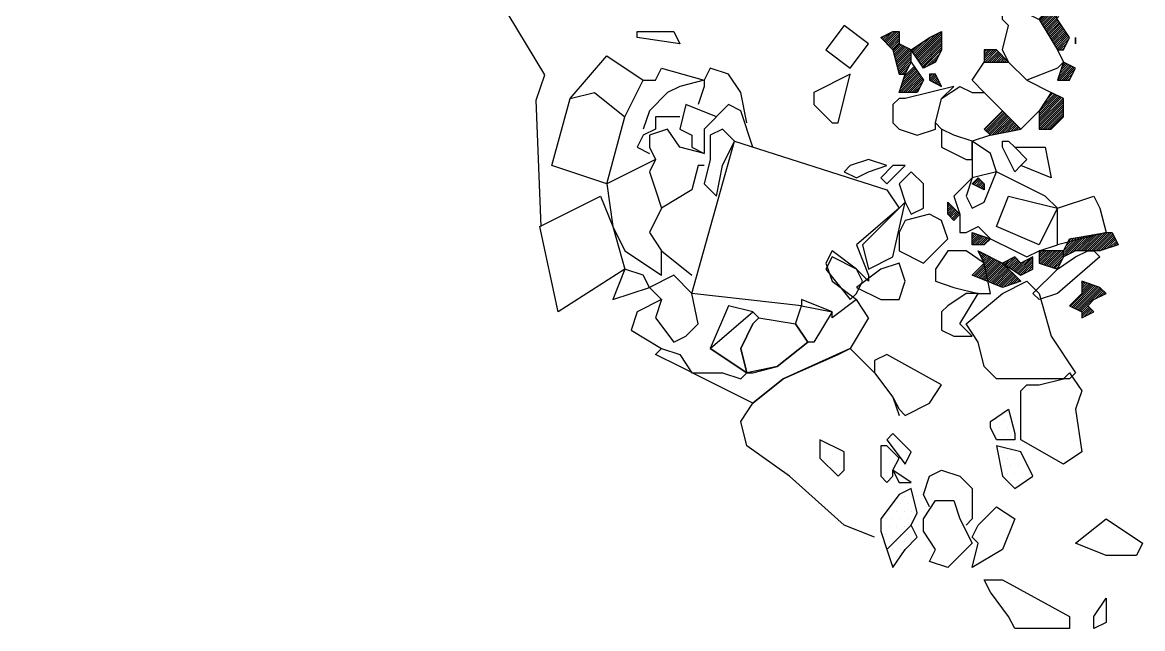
# Model space of a CAD drawing. Header units: metres. Extents: x 0.02 to 2.11, y -20.73 to -16.59.
# Drawn here: x 0.27 to 2.11, y -20.73 to -19.735 of the extents above; entities that cross this region are included whole.
import ezdxf

# ---------------------------------------------------------------- set-up
doc = ezdxf.new("R2010")
doc.units = ezdxf.units.M
doc.header["$LTSCALE"] = 25
doc.header["$MEASUREMENT"] = 0
doc.layers.get('0').update_dxf_attribs({"linetype": 'CONTINUOUS'})
for name, color, linetype in [('BEFUND', 1, 'CONTINUOUS'), ('KNOCHEN', 2, 'CONTINUOUS'), ('KNOCHENSCHRAFF', 2, 'CONTINUOUS'), ('STEINE', 4, 'CONTINUOUS'), ('STEINESCHRAFF', 4, 'CONTINUOUS')]:
    doc.layers.add(name, color=color, linetype=linetype)

# ---------------------------------------------------------------- blocks, each defined once
blk = doc.blocks.new('*X0')
at = {"color": 0}
for p, q in [((168.15, -1976.15), (168.6, -1975.7)), ((168.33, -1976.33), (169.31, -1975.35)), ((168.5, -1976.5), (170.01, -1975)), ((168.68, -1976.68), (170.36, -1975)), ((168.86, -1976.86), (170.72, -1975)), ((169.03, -1977.03), (171, -1975.07)), ((169.21, -1977.21), (171, -1975.42)), ((173.57, -1978.86), (176.87, -1975.57)), ((173.71, -1979.07), (177.57, -1975.21)), ((173.86, -1979.28), (178, -1975.14)), ((174, -1979.5), (178, -1975.49)), ((169.39, -1977.39), (171, -1975.78)), ((169.56, -1977.56), (171, -1976.13)), ((169.74, -1977.74), (171, -1976.48)), ((169.92, -1977.92), (171, -1976.84)), ((170.04, -1978.15), (171.13, -1977.06)), ((170.11, -1978.44), (171.36, -1977.18)), ((170.18, -1978.72), (171.6, -1977.3)), ((170.25, -1979), (171.83, -1977.42)), ((170.32, -1979.28), (172.07, -1977.53)), ((173.15, -1978.22), (174.12, -1977.26)), ((173.29, -1978.44), (175.18, -1976.55)), ((173.43, -1978.65), (176.16, -1975.92)), ((174.14, -1979.71), (178, -1975.85)), ((174.28, -1979.92), (178, -1976.2)), ((174.42, -1980.13), (178, -1976.55)), ((174.56, -1980.34), (178, -1976.91)), ((174.7, -1980.56), (178, -1977.26)), ((170.39, -1979.57), (172.31, -1977.65)), ((170.46, -1979.85), (172.54, -1977.77)), ((170.53, -1980.13), (172.78, -1977.89)), ((170.6, -1980.42), (173, -1978.02)), ((170.67, -1980.7), (173, -1978.37)), ((170.75, -1980.98), (173, -1978.73)), ((170.82, -1981.26), (173, -1979.08)), ((173.01, -1978.01), (173.06, -1977.96)), ((174.85, -1980.77), (178, -1977.62)), ((174.99, -1980.98), (178, -1977.97)), ((175.64, -1980.68), (177.68, -1978.64)), ((176.35, -1980.32), (177.32, -1979.35)), ((185, -1979.81), (186.81, -1978)), ((185, -1979.45), (186.45, -1978)), ((185, -1979.1), (186.1, -1978)), ((185, -1978.75), (185.75, -1978)), ((185, -1978.39), (185.39, -1978)), ((185, -1978.04), (185.04, -1978)), ((185.16, -1980), (187.08, -1978.08)), ((185.51, -1980), (187.26, -1978.26)), ((185.87, -1980), (187.43, -1978.43)), ((186.22, -1980), (187.61, -1978.61)), ((186.58, -1980), (187.79, -1978.79)), ((186.93, -1980), (187.96, -1978.96)), ((187.28, -1980), (188.14, -1979.14)), ((187.64, -1980), (188.32, -1979.32)), ((170.89, -1981.55), (173, -1979.43)), ((170.96, -1981.83), (173, -1979.79)), ((171.14, -1982), (172.86, -1980.28)), ((171.49, -1982), (172.51, -1980.99)), ((171.55, -1983.36), (173.76, -1981.14)), ((171.72, -1982.83), (173.62, -1980.93)), ((171.9, -1982.3), (173.48, -1980.72)), ((187.99, -1980), (188.49, -1979.49)), ((188.34, -1980), (188.67, -1979.67)), ((188.7, -1980), (188.85, -1979.85)), ((197.01, -1983), (199.34, -1980.67)), ((197.17, -1982.48), (199.1, -1980.55)), ((197.35, -1981.95), (198.87, -1980.43)), ((197.36, -1983), (199.58, -1980.79)), ((197.53, -1981.42), (198.63, -1980.32)), ((197.7, -1980.89), (198.4, -1980.2)), ((197.72, -1983), (199.81, -1980.91)), ((197.88, -1980.36), (198.16, -1980.08)), ((198.07, -1983), (199.93, -1981.14)), ((171.02, -1984.95), (174.19, -1981.78)), ((171.19, -1984.42), (174.05, -1981.57)), ((171.32, -1985), (174.33, -1981.99)), ((171.37, -1983.89), (173.9, -1981.36)), ((171.68, -1985), (174.47, -1982.21)), ((171.85, -1982), (172.15, -1981.69)), ((172.03, -1985), (174.61, -1982.42)), ((172.38, -1985), (174.75, -1982.63)), ((172.74, -1985), (174.89, -1982.84)), ((176, -1982.8), (176.8, -1982)), ((176, -1982.44), (176.44, -1982)), ((176, -1982.09), (176.09, -1982)), ((176.1, -1983.05), (177.05, -1982.1)), ((176.34, -1983.17), (177.17, -1982.34)), ((176.57, -1983.29), (177.29, -1982.57)), ((176.81, -1983.4), (177.4, -1982.81)), ((177.04, -1983.52), (177.52, -1983.04)), ((198.42, -1983), (199.58, -1981.85)), ((198.78, -1983), (199.22, -1982.56)), ((173.09, -1985), (174.91, -1983.18)), ((173.44, -1985), (174.56, -1983.89)), ((173.8, -1985), (174.2, -1984.59)), ((177.28, -1983.64), (177.64, -1983.28)), ((177.51, -1983.76), (177.76, -1983.51)), ((177.75, -1983.88), (177.88, -1983.75)), ((177.99, -1983.99), (177.99, -1983.99)), ((194, -1988.13), (196.75, -1985.38)), ((194, -1988.49), (196.99, -1985.5)), ((194, -1988.84), (197.23, -1985.61)), ((194, -1989.19), (197.46, -1985.73)), ((194, -1989.55), (197.7, -1985.85)), ((194, -1989.9), (197.93, -1985.97)), ((194, -1990.25), (198, -1986.25)), ((194, -1990.61), (198, -1986.61)), ((194.44, -1987.33), (196.52, -1985.26)), ((195.15, -1986.27), (196.28, -1985.14)), ((195.86, -1985.21), (196.05, -1985.02)), ((185.06, -1991.06), (188.06, -1988.06)), ((185.24, -1991.24), (188.24, -1988.24)), ((185.41, -1991.41), (188.41, -1988.41)), ((194, -1990.96), (198, -1986.96)), ((194.31, -1991), (198, -1987.31)), ((194.67, -1991), (198, -1987.67)), ((195.02, -1991), (198, -1988.02)), ((195.37, -1991), (198, -1988.37)), ((185.59, -1991.59), (188.59, -1988.59)), ((185.77, -1991.77), (188.77, -1988.77)), ((185.94, -1991.94), (188.94, -1988.94)), ((186.3, -1991.94), (189.12, -1989.12)), ((186.74, -1991.85), (189.3, -1989.3)), ((187.19, -1991.76), (189.47, -1989.47)), ((187.63, -1991.67), (189.65, -1989.65)), ((188.07, -1991.59), (189.83, -1989.83)), ((188.51, -1991.5), (190.01, -1990.01)), ((188.95, -1991.41), (190.18, -1990.18)), ((189.4, -1991.32), (190.36, -1990.36)), ((195.73, -1991), (198, -1988.73)), ((189.84, -1991.23), (190.54, -1990.54)), ((190.28, -1991.14), (190.71, -1990.71)), ((190.72, -1991.06), (190.89, -1990.89)), ((183.13, -2000.06), (184.1, -1999.1)), ((183.36, -2000.18), (184.27, -1999.27)), ((183.6, -2000.3), (184.45, -1999.45)), ((183.84, -2000.42), (184.63, -1999.63)), ((184.07, -2000.54), (184.8, -1999.8)), ((184.31, -2000.65), (184.98, -1999.98)), ((184.54, -2000.77), (185, -2000.31)), ((184.78, -2000.89), (185, -2000.67)), ((179, -2003.13), (179.07, -2003.07)), ((179, -2003.49), (179.24, -2003.24)), ((179, -2003.84), (179.42, -2003.42)), ((179, -2004.19), (179.6, -2003.6)), ((179, -2004.55), (179.77, -2003.77)), ((179, -2004.9), (179.95, -2003.95)), ((179.13, -2005.13), (180.13, -2004.13)), ((179.3, -2005.3), (180.3, -2004.3)), ((179.48, -2005.48), (180.48, -2004.48)), ((179.66, -2005.66), (180.66, -2004.66)), ((179.83, -2005.83), (180.83, -2004.83)), ((183, -2008.32), (183.24, -2008.08)), ((183, -2008.68), (183.51, -2008.17)), ((183, -2009.03), (183.77, -2008.26)), ((183, -2009.38), (184.04, -2008.35)), ((183, -2009.74), (184.3, -2008.43)), ((183.09, -2010), (184.57, -2008.52)), ((183.45, -2010), (184.83, -2008.61)), ((183.8, -2010), (185.1, -2008.7)), ((184.15, -2010), (185.36, -2008.79)), ((195.5, -2013.5), (200.2, -2008.8)), ((195.77, -2013.59), (200.63, -2008.73)), ((196.03, -2013.68), (201.05, -2008.66)), ((198.12, -2011.94), (201.47, -2008.59)), ((198.83, -2011.58), (201.9, -2008.52)), ((199.54, -2011.23), (202.32, -2008.45)), ((200.12, -2011), (202.75, -2008.38)), ((200.48, -2011), (203.17, -2008.3)), ((200.83, -2011), (203.6, -2008.23)), ((201.18, -2011), (204.02, -2008.16)), ((201.54, -2011), (204.44, -2008.09)), ((201.89, -2011), (204.87, -2008.02)), ((202.24, -2011), (205.24, -2008)), ((202.6, -2011), (205.6, -2008)), ((202.95, -2011), (205.95, -2008)), ((203.3, -2011), (206.1, -2008.2)), ((203.66, -2011), (206.22, -2008.44)), ((204.02, -2010.99), (206.34, -2008.67)), ((184.51, -2010), (185.63, -2008.88)), ((184.86, -2010), (185.89, -2008.96)), ((198.35, -2010.3), (199.78, -2008.87)), ((198.71, -2009.59), (199.35, -2008.94)), ((204.55, -2010.82), (206.46, -2008.91)), ((205.08, -2010.64), (206.57, -2009.15)), ((205.61, -2010.46), (206.69, -2009.38)), ((206.14, -2010.29), (206.81, -2009.62)), ((206.67, -2010.11), (206.93, -2009.85)), ((183.03, -2015.01), (186.03, -2012.01)), ((183.28, -2015.11), (186.26, -2012.13)), ((183.53, -2015.21), (186.5, -2012.25)), ((183.79, -2015.31), (186.73, -2012.37)), ((184.04, -2015.42), (186.97, -2012.49)), ((184.07, -2011.14), (184.14, -2011.07)), ((184.19, -2011.38), (184.38, -2011.19)), ((184.31, -2011.61), (184.61, -2011.31)), ((184.42, -2011.85), (184.85, -2011.42)), ((184.54, -2012.08), (185.08, -2011.54)), ((184.66, -2012.32), (185.32, -2011.66)), ((184.78, -2012.56), (185.56, -2011.78)), ((184.9, -2012.79), (185.79, -2011.9)), ((188.35, -2013.23), (189.15, -2012.42)), ((188.56, -2013.37), (189.86, -2012.07)), ((188.77, -2013.51), (190.14, -2012.14)), ((188.98, -2013.66), (190.32, -2012.32)), ((189.19, -2013.8), (190.5, -2012.5)), ((190.26, -2014.5), (192.52, -2012.24)), ((190.47, -2014.64), (193, -2012.11)), ((190.68, -2014.79), (193, -2012.47)), ((194, -2011.11), (194.11, -2011)), ((194, -2011.47), (194.47, -2011)), ((194, -2011.82), (194.82, -2011)), ((194, -2012.17), (195.17, -2011)), ((194, -2012.53), (195.53, -2011)), ((194, -2012.88), (195.88, -2011)), ((194.18, -2013.06), (196.23, -2011)), ((194.44, -2013.15), (196.59, -2011)), ((194.71, -2013.24), (196.94, -2011)), ((194.97, -2013.32), (197.29, -2011)), ((195.24, -2013.41), (197.65, -2011)), ((196.3, -2013.77), (197.94, -2012.12)), ((184.29, -2015.52), (187.21, -2012.6)), ((184.54, -2015.62), (187.44, -2012.72)), ((184.8, -2015.72), (187.68, -2012.84)), ((185.05, -2015.82), (187.91, -2012.96)), ((185.3, -2015.92), (188.11, -2013.11)), ((185.55, -2016.02), (188.29, -2013.29)), ((185.81, -2016.12), (188.47, -2013.47)), ((186.06, -2016.22), (188.64, -2013.64)), ((186.31, -2016.33), (188.82, -2013.82)), ((186.57, -2016.43), (189, -2014)), ((186.82, -2016.53), (189.17, -2014.17)), ((188.13, -2013.09), (188.45, -2012.78)), ((189.41, -2013.94), (190.67, -2012.67)), ((189.62, -2014.08), (190.85, -2012.85)), ((189.83, -2014.22), (191.1, -2012.95)), ((190.04, -2014.36), (191.81, -2012.59)), ((190.89, -2014.93), (193, -2012.82)), ((191.35, -2014.83), (193, -2013.17)), ((192.05, -2014.47), (193, -2013.53)), ((192.76, -2014.12), (193, -2013.88)), ((196.56, -2013.85), (197.58, -2012.83)), ((196.83, -2013.94), (197.23, -2013.54)), ((187.07, -2016.63), (189.35, -2014.35)), ((187.32, -2016.73), (189.53, -2014.53)), ((187.58, -2016.83), (189.7, -2014.7)), ((187.83, -2016.93), (189.88, -2014.88)), ((188.17, -2016.94), (190.06, -2015.06)), ((188.7, -2016.77), (190.23, -2015.23)), ((189.23, -2016.59), (190.41, -2015.41)), ((189.76, -2016.41), (190.59, -2015.59)), ((190.29, -2016.24), (190.76, -2015.76)), ((190.82, -2016.06), (190.94, -2015.94)), ((201, -2016.13), (201.1, -2016.03)), ((201, -2016.49), (201.37, -2016.12)), ((199.17, -2020.08), (202.69, -2016.56)), ((199.41, -2020.2), (202.96, -2016.65)), ((199.64, -2020.32), (203.22, -2016.74)), ((199.88, -2020.44), (203.49, -2016.83)), ((200.11, -2020.56), (203.75, -2016.92)), ((200.35, -2020.67), (204.01, -2017.01)), ((200.58, -2020.79), (204.19, -2017.19)), ((200.82, -2020.91), (204.36, -2017.36)), ((201, -2016.84), (201.63, -2016.21)), ((201, -2017.19), (201.9, -2016.3)), ((201, -2017.55), (202.16, -2016.39)), ((201, -2017.9), (202.43, -2016.48)), ((203.17, -2018.92), (204.54, -2017.54)), ((203.87, -2018.56), (204.72, -2017.72)), ((204.58, -2018.21), (204.9, -2017.9)), ((201, -2021.08), (202.04, -2020.04)), ((201, -2021.44), (202.22, -2020.22)), ((201, -2021.79), (202.4, -2020.4)), ((201.29, -2021.86), (202.57, -2020.57)), ((201.99, -2021.5), (202.75, -2020.75)), ((202.7, -2021.15), (202.93, -2020.93))]:
    blk.add_line(p, q, dxfattribs=at)
blk = doc.blocks.new('*X2')
at = {"color": 0}
for p, q in [((197, -1958.26), (197.17, -1958.09)), ((197, -1958.62), (197.41, -1958.21)), ((197, -1958.97), (197.65, -1958.32)), ((197, -1959.32), (197.88, -1958.44)), ((197, -1959.68), (198.12, -1958.56)), ((197, -1960.03), (198.35, -1958.68)), ((197, -1960.38), (198.59, -1958.79)), ((197, -1960.74), (198.82, -1958.91)), ((197, -1961.09), (199, -1959.09)), ((196.14, -1963.72), (199, -1960.86)), ((196.5, -1963.01), (199, -1960.5)), ((196.85, -1962.3), (199, -1960.15)), ((197, -1961.44), (199, -1959.44)), ((197, -1961.8), (199, -1959.8)), ((196.14, -1964.07), (199.21, -1961)), ((196.38, -1964.19), (199.56, -1961)), ((196.61, -1964.31), (199.92, -1961)), ((196.85, -1964.42), (200.18, -1961.09)), ((197.08, -1964.54), (200.42, -1961.21)), ((197.32, -1964.66), (200.65, -1961.33)), ((197.56, -1964.78), (200.89, -1961.44)), ((197.79, -1964.9), (201.12, -1961.56)), ((200.08, -1962.96), (201.36, -1961.68)), ((200.79, -1962.61), (201.6, -1961.8)), ((201.49, -1962.25), (201.83, -1961.92)), ((177.51, -1966.43), (179.3, -1964.65)), ((177.6, -1965.99), (179.06, -1964.53)), ((177.69, -1965.55), (178.83, -1964.41)), ((177.78, -1965.11), (178.59, -1964.3)), ((177.87, -1964.67), (178.36, -1964.18)), ((177.96, -1964.22), (178.12, -1964.06)), ((174.28, -1968.61), (176.56, -1966.33)), ((174.37, -1968.17), (176.73, -1965.8)), ((174.46, -1967.72), (176.91, -1965.27)), ((174.54, -1967.28), (176.83, -1965)), ((174.63, -1966.84), (176.47, -1965)), ((174.72, -1966.4), (176.12, -1965)), ((174.81, -1965.96), (175.77, -1965)), ((174.9, -1965.52), (175.41, -1965)), ((174.99, -1965.07), (175.06, -1965)), ((177.05, -1969.02), (180.53, -1965.53)), ((177.07, -1968.64), (180.36, -1965.36)), ((177.16, -1968.2), (180.18, -1965.18)), ((177.25, -1967.76), (180, -1965)), ((177.28, -1969.14), (180.71, -1965.71)), ((177.34, -1967.32), (179.77, -1964.88)), ((177.42, -1966.88), (179.53, -1964.77)), ((177.52, -1969.26), (180.89, -1965.89)), ((177.75, -1969.38), (181.06, -1966.06)), ((177.99, -1969.49), (181.24, -1966.24)), ((178.22, -1969.61), (181.42, -1966.42)), ((174.01, -1969.93), (176.03, -1967.92)), ((174.1, -1969.49), (176.2, -1967.39)), ((174.19, -1969.05), (176.38, -1966.86)), ((178.46, -1969.73), (181.6, -1966.6)), ((178.7, -1969.85), (181.77, -1966.77)), ((178.93, -1969.97), (181.95, -1966.95)), ((179.5, -1969.75), (181.75, -1967.5)), ((180.01, -1971.01), (184.02, -1967)), ((180.19, -1971.19), (184.37, -1967)), ((180.21, -1969.4), (181.4, -1968.21)), ((180.33, -1970.33), (183.67, -1967)), ((180.36, -1971.36), (184.73, -1967)), ((180.54, -1971.54), (185.08, -1967)), ((180.69, -1969.62), (183.31, -1967)), ((180.72, -1971.72), (185.43, -1967)), ((180.89, -1971.89), (185.79, -1967)), ((181.04, -1968.92), (182.96, -1967)), ((181.4, -1968.21), (182.6, -1967)), ((181.75, -1967.5), (182.25, -1967)), ((183.18, -1969.96), (186.07, -1967.07)), ((183.62, -1969.88), (186.25, -1967.25)), ((184.06, -1969.79), (186.42, -1967.42)), ((184.5, -1969.7), (186.6, -1967.6)), ((184.94, -1969.61), (186.78, -1967.78)), ((185.38, -1969.52), (186.95, -1967.95)), ((185.83, -1969.43), (187.13, -1968.13)), ((186.27, -1969.35), (187.31, -1968.31)), ((180.92, -1969.04), (181.04, -1968.92)), ((186.71, -1969.26), (187.48, -1968.48)), ((187.15, -1969.17), (187.66, -1968.66)), ((187.59, -1969.08), (187.84, -1968.84)), ((194.04, -1972.89), (196.93, -1970)), ((194.11, -1973.18), (197.14, -1970.14)), ((194.21, -1972.36), (196.58, -1970)), ((194.39, -1971.83), (196.22, -1970)), ((194.57, -1971.3), (195.87, -1970)), ((194.74, -1970.77), (195.51, -1970)), ((194.92, -1970.24), (195.16, -1970)), ((194.24, -1973.4), (197.32, -1970.32)), ((194.37, -1973.62), (197.49, -1970.49)), ((194.5, -1973.84), (197.67, -1970.67)), ((194.64, -1974.06), (197.85, -1970.85)), ((194.77, -1974.28), (197.95, -1971.1)), ((194.9, -1974.5), (197.6, -1971.81)), ((195.03, -1974.72), (197.24, -1972.51)), ((195.17, -1974.94), (197.04, -1973.07)), ((195.3, -1975.17), (197.19, -1973.28)), ((195.43, -1975.39), (197.33, -1973.49)), ((195.56, -1975.61), (197.47, -1973.7)), ((195.7, -1975.83), (197.61, -1973.91)), ((195.83, -1976.05), (197.75, -1974.13)), ((195.96, -1976.27), (197.89, -1974.34)), ((196.09, -1976.49), (198.03, -1974.55)), ((196.23, -1976.71), (198.18, -1974.76)), ((196.36, -1976.93), (198.32, -1974.98)), ((196.49, -1977.15), (198.46, -1975.19)), ((196.62, -1977.37), (198.6, -1975.4)), ((196.76, -1977.6), (198.74, -1975.61)), ((196.89, -1977.82), (198.88, -1975.82)), ((197.06, -1978), (198.94, -1976.12)), ((197.41, -1978), (198.59, -1976.83)), ((197.77, -1978), (198.23, -1977.54))]:
    blk.add_line(p, q, dxfattribs=at)
blk = doc.blocks.new('*X14')
at = {"color": 0}
for p, q in [((131.25, -1955), (131.25, -1955)), ((129.375, -1956.25), (129.375, -1956.25)), ((130.625, -1956.25), (130.625, -1956.25)), ((131.875, -1956.25), (131.875, -1956.25)), ((199.375, -1956.25), (199.375, -1956.25)), ((200.625, -1956.25), (200.625, -1956.25)), ((201.875, -1956.25), (201.875, -1956.25)), ((130, -1957.5), (130, -1957.5)), ((197.5, -1957.5), (197.5, -1957.5)), ((198.75, -1957.5), (198.75, -1957.5)), ((200, -1957.5), (200, -1957.5)), ((188.75, -2037.5), (188.75, -2037.5)), ((186.25, -2040), (186.25, -2040)), ((186.875, -2038.75), (186.875, -2038.75)), ((187.5, -2040), (187.5, -2040)), ((188.125, -2038.75), (188.125, -2038.75)), ((188.75, -2040), (188.75, -2040)), ((189.375, -2038.75), (189.375, -2038.75)), ((186.875, -2041.25), (186.875, -2041.25)), ((188.125, -2041.25), (188.125, -2041.25)), ((189.375, -2041.25), (189.375, -2041.25)), ((188.125, -2043.75), (188.125, -2043.75)), ((189.375, -2043.75), (189.375, -2043.75)), ((187.5, -2045), (187.5, -2045)), ((188.75, -2045), (188.75, -2045)), ((190, -2045), (190, -2045)), ((191.25, -2045), (191.25, -2045)), ((188.125, -2046.25), (188.125, -2046.25)), ((189.375, -2046.25), (189.375, -2046.25)), ((190.625, -2046.25), (190.625, -2046.25)), ((191.875, -2046.25), (191.875, -2046.25)), ((188.75, -2047.5), (188.75, -2047.5)), ((189.375, -2048.75), (189.375, -2048.75)), ((190, -2047.5), (190, -2047.5)), ((190.625, -2048.75), (190.625, -2048.75)), ((191.25, -2047.5), (191.25, -2047.5)), ((192.5, -2047.5), (192.5, -2047.5)), ((170, -2052.5), (170, -2052.5)), ((171.25, -2052.5), (171.25, -2052.5)), ((171.875, -2051.25), (171.875, -2051.25)), ((172.5, -2052.5), (172.5, -2052.5)), ((173.125, -2051.25), (173.125, -2051.25)), ((169.375, -2053.75), (169.375, -2053.75)), ((170.625, -2053.75), (170.625, -2053.75)), ((171.875, -2053.75), (171.875, -2053.75)), ((173.125, -2053.75), (173.125, -2053.75)), ((168.125, -2056.25), (168.125, -2056.25)), ((168.75, -2055), (168.75, -2055)), ((169.375, -2056.25), (169.375, -2056.25)), ((170, -2055), (170, -2055)), ((170.625, -2056.25), (170.625, -2056.25)), ((171.25, -2055), (171.25, -2055)), ((171.875, -2056.25), (171.875, -2056.25)), ((172.5, -2055), (172.5, -2055)), ((168.75, -2057.5), (168.75, -2057.5)), ((170, -2057.5), (170, -2057.5)), ((171.25, -2057.5), (171.25, -2057.5)), ((172.5, -2057.5), (172.5, -2057.5)), ((169.375, -2058.75), (169.375, -2058.75)), ((170, -2060), (170, -2060)), ((170.625, -2058.75), (170.625, -2058.75)), ((171.25, -2060), (171.25, -2060)), ((171.875, -2058.75), (171.875, -2058.75)), ((173.125, -2058.75), (173.125, -2058.75)), ((170.625, -2061.25), (170.625, -2061.25)), ((170, -2062.5), (170, -2062.5))]:
    blk.add_line(p, q, dxfattribs=at)

msp = doc.modelspace()

# ---------------------------------------------------------------- linework, layer by layer
at = {"layer": 'BEFUND'}
msp.add_lwpolyline([(1.1221, -20.0698), (1.1141, -19.8627), (1.1282, -19.8212), (1.0679, -19.7214), (0.9213, -19.6574), (0.7264, -19.6028), (0.5476, -19.5388), (0.413, -19.4823), (0.2704, -19.4127)], dxfattribs=at)
at = {"layer": 'KNOCHEN'}
for points in [[(1.97, -19.78), (1.98, -19.78), (1.99, -19.76), (1.97, -19.73), (1.96, -19.71), (1.94, -19.73), (1.94, -19.73)], [(1.85, -19.8), (1.85, -19.8), (1.89, -19.8), (1.89, -19.8), (1.87, -19.78), (1.85, -19.78)], [(1.75, -19.83), (1.74, -19.85), (1.72, -19.85), (1.71, -19.85), (1.72, -19.82), (1.73, -19.8)], [(1.97, -19.83), (1.99, -19.83), (2, -19.81), (1.98, -19.8)], [(1.76, -19.83), (1.78, -19.84), (1.77, -19.82), (1.76, -19.82)], [(1.94, -19.88), (1.94, -19.91), (1.96, -19.91), (1.98, -19.89), (1.98, -19.86), (1.96, -19.85)], [(1.85, -19.91), (1.86, -19.92), (1.91, -19.91), (1.88, -19.88)], [(1.85, -20.01), (1.83, -20), (1.84, -19.99), (1.85, -20)], [(1.8, -20.06), (1.79, -20.05), (1.79, -20.03), (1.81, -20.05)], [(1.85, -20.1), (1.83, -20.1), (1.83, -20.08), (1.86, -20.09)], [(1.88, -20.17), (1.83, -20.15), (1.85, -20.13), (1.84, -20.11), (1.88, -20.13), (1.91, -20.16)], [(1.91, -20.13), (1.9, -20.12), (1.88, -20.13), (1.91, -20.15), (1.93, -20.14), (1.93, -20.12)], [(1.94, -20.13), (1.97, -20.14), (1.98, -20.12), (1.98, -20.11), (1.94, -20.11)], [(1.99, -20.2), (2.01, -20.21), (2.01, -20.22), (2.03, -20.21), (2.02, -20.2), (2.03, -20.19), (2.05, -20.18), (2.04, -20.17), (2.01, -20.16), (2.01, -20.17), (2.01, -20.18)]]:
    msp.add_lwpolyline(points, close=True, dxfattribs=at)
for points in [[(1.7, -19.78), (1.68, -19.76), (1.7, -19.75), (1.71, -19.75), (1.71, -19.77)], [(1.73, -19.78), (1.76, -19.76), (1.78, -19.75), (1.78, -19.78), (1.77, -19.8), (1.75, -19.81), (1.73, -19.78)], [(1.73, -19.8), (1.73, -19.78), (1.71, -19.77), (1.7, -19.78), (1.71, -19.82), (1.72, -19.82)], [(1.98, -20.11), (1.99, -20.09), (2.05, -20.08), (2.06, -20.08), (2.07, -20.1), (2.04, -20.11), (2, -20.11), (1.98, -20.12)]]:
    msp.add_lwpolyline(points, dxfattribs=at)
at = {"layer": 'STEINE'}
for points in [[(1.89, -19.8), (1.88, -19.78), (1.89, -19.74), (1.88, -19.73), (1.88, -19.71), (1.88, -19.7), (1.94, -19.73), (1.97, -19.78), (1.98, -19.8), (1.97, -19.81), (1.92, -19.83)], [(1.17, -19.86), (1.23, -19.79), (1.29, -19.83)], [(1.23, -20), (1.26, -19.89), (1.29, -19.83), (1.31, -19.83), (1.32, -19.81), (1.39, -19.83)], [(1.46, -19.9), (1.45, -19.85), (1.43, -19.82), (1.4, -19.81), (1.39, -19.83), (1.39, -19.84), (1.38, -19.87)], [(1.39, -19.83), (1.35, -19.84), (1.33, -19.85), (1.3, -19.88), (1.29, -19.91)], [(1.23, -20), (1.14, -19.97), (1.17, -19.86), (1.21, -19.85), (1.26, -19.89)], [(1.41, -19.89), (1.36, -19.87), (1.35, -19.91), (1.37, -19.92), (1.37, -19.94), (1.39, -19.95)], [(1.47, -19.94), (1.45, -19.88), (1.43, -19.87), (1.39, -19.91), (1.39, -19.93), (1.39, -19.95)], [(1.35, -19.89), (1.32, -19.89), (1.31, -19.89), (1.31, -19.91), (1.29, -19.92), (1.28, -19.94), (1.3, -19.95)], [(1.39, -19.95), (1.35, -19.94), (1.33, -19.91), (1.3, -19.92), (1.3, -19.94), (1.31, -19.96), (1.3, -19.98), (1.3, -19.98), (1.31, -20.01), (1.32, -20.04)], [(1.78, -19.91), (1.78, -19.94), (1.82, -19.96), (1.83, -19.96), (1.83, -19.93)], [(1.91, -19.97), (1.9, -19.98), (1.88, -19.94), (1.88, -19.93), (1.89, -19.93), (1.9, -19.94)], [(1.31, -19.96), (1.23, -20), (1.24, -20.07), (1.26, -20.11), (1.32, -20.15), (1.32, -20.11)], [(1.39, -19.97), (1.38, -19.97), (1.37, -20.01), (1.32, -20.04), (1.3, -20.08), (1.32, -20.11), (1.37, -20.15)], [(1.26, -20.14), (1.15, -20.21), (1.12, -20.07), (1.22, -20.02), (1.24, -20.07), (1.26, -20.14)], [(1.32, -20.19), (1.28, -20.21), (1.27, -20.24), (1.32, -20.27), (1.35, -20.28), (1.37, -20.31), (1.42, -20.31), (1.45, -20.32), (1.46, -20.31), (1.46, -20.31), (1.4, -20.27), (1.4, -20.27), (1.47, -20.21), (1.48, -20.22), (1.47, -20.23), (1.45, -20.27), (1.46, -20.31), (1.47, -20.31), (1.51, -20.3), (1.51, -20.3), (1.56, -20.26), (1.54, -20.23)], [(1.66, -20.22), (1.64, -20.19)], [(1.48, -20.22), (1.47, -20.21), (1.43, -20.2), (1.4, -20.27)], [(1.66, -20.22), (1.63, -20.27), (1.63, -20.27), (1.52, -20.32), (1.47, -20.36), (1.47, -20.36), (1.39, -20.32), (1.35, -20.3), (1.31, -20.28), (1.32, -20.27)], [(1.4, -20.27), (1.46, -20.31)], [(1.67, -20.58), (1.62, -20.56), (1.53, -20.48), (1.46, -20.43), (1.45, -20.39), (1.47, -20.36), (1.52, -20.32), (1.61, -20.28), (1.63, -20.27), (1.67, -20.31), (1.7, -20.35), (1.71, -20.38)], [(1.76, -20.53), (1.75, -20.51), (1.76, -20.48), (1.78, -20.47), (1.81, -20.48), (1.83, -20.5), (1.83, -20.53), (1.83, -20.55), (1.82, -20.56)]]:
    msp.add_lwpolyline(points, dxfattribs=at)
for points in [[(1.28, -19.76), (1.28, -19.75), (1.34, -19.75), (1.35, -19.77)], [(1.59, -19.78), (1.63, -19.81), (1.66, -19.77), (1.62, -19.74)], [(2, -19.77), (2, -19.76)], [(1.83, -19.83), (1.85, -19.8), (1.89, -19.8), (1.92, -19.83), (1.96, -19.85), (1.94, -19.88), (1.91, -19.91), (1.88, -19.88), (1.85, -19.85)], [(1.57, -19.87), (1.6, -19.9), (1.61, -19.9), (1.63, -19.82), (1.57, -19.85)], [(1.71, -19.86), (1.7, -19.87), (1.7, -19.9), (1.71, -19.91), (1.74, -19.92), (1.77, -19.91), (1.77, -19.9), (1.78, -19.86), (1.8, -19.84), (1.72, -19.86)], [(1.78, -19.91), (1.77, -19.9), (1.78, -19.86), (1.81, -19.84), (1.83, -19.85), (1.85, -19.85), (1.88, -19.88), (1.85, -19.91), (1.86, -19.92), (1.83, -19.93), (1.8, -19.92)], [(1.44, -19.93), (1.42, -19.91), (1.4, -19.92), (1.4, -19.96), (1.39, -20), (1.41, -20.02), (1.42, -19.97)], [(1.37, -20.18), (1.44, -19.93), (1.69, -20.01), (1.71, -20.04), (1.64, -20.1), (1.66, -20.15), (1.66, -20.16), (1.64, -20.14), (1.6, -20.11), (1.59, -20.13), (1.6, -20.16), (1.64, -20.19), (1.6, -20.22), (1.6, -20.21), (1.55, -20.19), (1.55, -20.2)], [(1.83, -19.93), (1.83, -19.99), (1.82, -20.02), (1.83, -20.04), (1.85, -20.03), (1.87, -19.98), (1.86, -19.95)], [(1.91, -19.97), (1.92, -19.96), (1.9, -19.94), (1.95, -19.94), (1.96, -19.99)], [(1.69, -19.97), (1.66, -19.96), (1.63, -19.97), (1.62, -19.98), (1.64, -19.99), (1.66, -19.98)], [(1.69, -20), (1.72, -19.97), (1.7, -19.97), (1.68, -19.99), (1.69, -20)], [(1.73, -20.05), (1.75, -20.04), (1.75, -20.01), (1.75, -20), (1.73, -19.98), (1.71, -20), (1.72, -20.03)], [(1.97, -20.1), (1.97, -20.04), (1.95, -20.02), (1.87, -19.98), (1.83, -19.99), (1.8, -20.02), (1.81, -20.05), (1.81, -20.08), (1.82, -20.08), (1.84, -20.07), (1.86, -20.09), (1.9, -20.11), (1.92, -20.12), (1.94, -20.11)], [(1.66, -20.14), (1.7, -20.12), (1.72, -20.03), (1.68, -20.07), (1.65, -20.1)], [(1.87, -20.07), (1.89, -20.02), (1.93, -20.03), (1.97, -20.04), (1.95, -20.08), (1.94, -20.1)], [(1.97, -20.1), (1.97, -20.04), (2.03, -20.02), (2.04, -20.04), (2.05, -20.08)], [(1.71, -20.11), (1.75, -20.13), (1.79, -20.09), (1.78, -20.06), (1.76, -20.05), (1.72, -20.06), (1.71, -20.08)], [(1.59, -20.14), (1.63, -20.19), (1.64, -20.18), (1.65, -20.16), (1.64, -20.14), (1.6, -20.12), (1.59, -20.14)], [(1.85, -20.13), (1.82, -20.11), (1.79, -20.11), (1.77, -20.14), (1.77, -20.16), (1.8, -20.17), (1.84, -20.18), (1.86, -20.18)], [(2.04, -20.12), (1.97, -20.18), (1.94, -20.19), (1.93, -20.18), (1.97, -20.14), (2, -20.12), (2.02, -20.11), (2.03, -20.11)], [(1.3, -20.17), (1.29, -20.15), (1.26, -20.14), (1.24, -20.19)], [(1.64, -20.17), (1.68, -20.19), (1.71, -20.19), (1.72, -20.16), (1.71, -20.13), (1.68, -20.14)], [(1.37, -20.18), (1.34, -20.15), (1.3, -20.17), (1.32, -20.19), (1.31, -20.22), (1.34, -20.26), (1.36, -20.25), (1.38, -20.23)], [(2, -20.31), (1.99, -20.32), (1.87, -20.32), (1.85, -20.3), (1.84, -20.26), (1.82, -20.23), (1.88, -20.18), (1.92, -20.16), (1.94, -20.18), (1.96, -20.25)], [(1.84, -20.18), (1.82, -20.18), (1.79, -20.2), (1.78, -20.21), (1.78, -20.24), (1.8, -20.25), (1.83, -20.25), (1.81, -20.23)], [(1.56, -20.26), (1.54, -20.23), (1.55, -20.2), (1.6, -20.21), (1.57, -20.26)], [(1.46, -20.31), (1.45, -20.27), (1.47, -20.23), (1.48, -20.22), (1.54, -20.23), (1.56, -20.26), (1.51, -20.3)], [(1.67, -20.29), (1.67, -20.31), (1.7, -20.35), (1.71, -20.37), (1.72, -20.38), (1.76, -20.36), (1.78, -20.33), (1.69, -20.28)], [(1.98, -20.46), (1.91, -20.42), (1.91, -20.34), (1.92, -20.33), (1.94, -20.33), (1.98, -20.32), (1.99, -20.31), (2.01, -20.34), (2, -20.37), (2.01, -20.44)], [(1.86, -20.39), (1.89, -20.37), (1.9, -20.41), (1.9, -20.42), (1.87, -20.42), (1.86, -20.4)], [(1.72, -20.46), (1.73, -20.44), (1.7, -20.41), (1.69, -20.42)], [(1.61, -20.48), (1.62, -20.47), (1.62, -20.44), (1.58, -20.42), (1.58, -20.45)], [(1.68, -20.48), (1.69, -20.49), (1.7, -20.48), (1.7, -20.47), (1.71, -20.45), (1.69, -20.43), (1.68, -20.43), (1.68, -20.43)], [(1.91, -20.44), (1.87, -20.43), (1.88, -20.48), (1.9, -20.5), (1.93, -20.48)], [(1.7, -20.47), (1.71, -20.49), (1.73, -20.49)], [(1.69, -20.6), (1.73, -20.56), (1.74, -20.54), (1.73, -20.5), (1.71, -20.51), (1.68, -20.55), (1.68, -20.57)], [(1.83, -20.59), (1.79, -20.63), (1.76, -20.62), (1.77, -20.6), (1.75, -20.57), (1.75, -20.55), (1.77, -20.52), (1.8, -20.52), (1.81, -20.55)], [(1.83, -20.63), (1.84, -20.59), (1.83, -20.58), (1.84, -20.56), (1.87, -20.53), (1.9, -20.55), (1.88, -20.6)], [(1.69, -20.6), (1.7, -20.63), (1.72, -20.6), (1.74, -20.58), (1.73, -20.56)], [(2.1, -20.61), (2.05, -20.61), (2, -20.59), (2.05, -20.55), (2.11, -20.59)], [(1.99, -20.71), (1.99, -20.73), (1.9, -20.73), (1.89, -20.71), (1.86, -20.67), (1.85, -20.65), (1.88, -20.65)], [(2.05, -20.68), (2.05, -20.72), (2.03, -20.73), (2.03, -20.71)]]:
    msp.add_lwpolyline(points, close=True, dxfattribs=at)

# ---------------------------------------------------------------- block references
at = {"layer": 'KNOCHENSCHRAFF', "xscale": 0.01, "yscale": 0.01, "zscale": 0.01}
for name in ['*X2', '*X0']:
    msp.add_blockref(name, (0, 0), dxfattribs=at)
at = {"layer": 'STEINESCHRAFF', "xscale": 0.01, "yscale": 0.01, "zscale": 0.01}
msp.add_blockref('*X14', (0, 0), dxfattribs=at)

doc.saveas('drawing.dxf')
